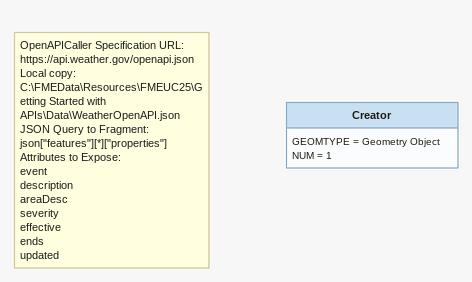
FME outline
Note: OpenAPICaller Specification URL: https://api.weather.gov/openapi.json / Local copy: C:\FMEData\Resources\FMEUC25\Getting Started with APIs\Data\WeatherOpenAPI.json / JSON Query to Fragment: json["features"][*]["properties"] / Attributes to Expose: / event / description / areaDesc / severity / effective / ends / updated
Creator
    GEOMTYPE = Geometry Object
    NUM = 1
